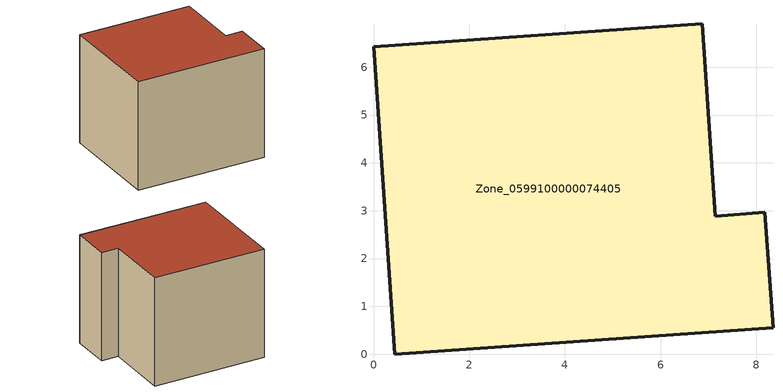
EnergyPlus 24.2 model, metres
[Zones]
Zone_0599100000074405
 floor ground (C_G): 0.45,0 0,6.43 6.87,6.91 7.14,2.89 8.18,2.97 8.35,0.55 z0
 wall outside (C_F): 8.35,0.55 8.18,2.97 7.14,2.89 6.87,6.91 0,6.43 0.45,0 8.35,0.55 z0:6.67
 roof outside (C_R): 0,6.43 0.45,0 8.35,0.55 8.18,2.97 7.14,2.89 6.87,6.91 z6.67
[BUILDING]
Pand.0599100000074405: North Axis=0; Terrain=City; Loads Convergence Tolerance Value=0.04; Temperature Convergence Tolerance Value=0.4; Solar Distribution=FullExterior; Maximum Number of Warmup Days=25; Minimum Number of Warmup Days=1
[Site:Location]
Rotterdam.The.Hague.AP_ZH_NLD Design_Conditions: Latitude=51.96; Longitude=4.45; Time Zone=1; Elevation=-4.5
[SITE:GROUNDTEMPERATURE:BUILDINGSURFACE]
18, 18, 18, 18, 18, 18, 18, 18, 18, 18, 18, 18
[MATERIAL] Thermal Absorptance=0.9; Solar Absorptance=0.7; Visible Absorptance=0.7
Name | Roughness | Thickness | Conductivity | Density | Specific Heat
G.TC.1946 | MediumSmooth | 0.15 | 1 | 540 | 1210
F.TC.1946 | Rough | 0.3 | 0.857143 | 1920 | 840
R.TC.1946 | MediumRough | 0.2 | 0.909091 | 1500 | 1000
[CONSTRUCTION]
C_G: G.TC.1946
C_F: F.TC.1946
C_R: R.TC.1946
[ZONE]
Zone_0599100000074405: Type=1; Multiplier=1; Ceiling Height=Autocalculate; Volume=Autocalculate; Floor Area=autocalculate; Part of Total Floor Area=Yes
[ZONEINFILTRATION:DESIGNFLOWRATE]
Infil_Zone_0599100000074405: Zone or ZoneList or Space or SpaceList=Zone_0599100000074405; Schedule=AlwaysOn; Design Flow Rate Calculation Method=Flow/Area; Flow Rate per Floor Area=0.003; Constant Term Coefficient=1; Temperature Term Coefficient=0; Velocity Term Coefficient=0; Velocity Squared Term Coefficient=0
[HVACTEMPLATE:ZONE:IDEALLOADSAIRSYSTEM]
Zone_0599100000074405: Maximum Heating Supply Air Temperature=50; Minimum Cooling Supply Air Temperature=13; Maximum Heating Supply Air Humidity Ratio=0.0156; Minimum Cooling Supply Air Humidity Ratio=0.0077; Heating Limit=NoLimit; Cooling Limit=NoLimit; Dehumidification Control Type=ConstantSensibleHeatRatio; Cooling Sensible Heat Ratio=0.7; Dehumidification Setpoint=60; Humidification Control Type=None; Humidification Setpoint=30; Outdoor Air Method=None; Outdoor Air Flow Rate per Person=0.00944; Outdoor Air Flow Rate per Zone Floor Area=0; Outdoor Air Flow Rate per Zone=0; Demand Controlled Ventilation Type=None; Outdoor Air Economizer Type=NoEconomizer; Heat Recovery Type=None; Sensible Heat Recovery Effectiveness=0.7; Latent Heat Recovery Effectiveness=0.65
[ZONECONTROL:THERMOSTAT]
ThermostatControl_Zone_0599100000074405: Zone or ZoneList=Zone_0599100000074405; Control Type Schedule=DualSetpointControlType; Control 1=Thermostat_Zone_0599100000074405; Temperature Difference Between Cutout And Setpoint=0
[THERMOSTATSETPOINT:DUALSETPOINT]
Thermostat_Zone_0599100000074405: Heating Setpoint Temperature Schedule=HeatingSetpoint_Zone_0599100000074405; Cooling Setpoint Temperature Schedule=CoolingSetpoint_Zone_0599100000074405
[SCHEDULE:COMPACT]
HeatingSetpoint_Zone_0599100000074405: Through: 12/31, For: AllDays, Until: 24:00, 21
CoolingSetpoint_Zone_0599100000074405: Through: 12/31, For: AllDays, Until: 24:00, 24
DualSetpointControlType: Through: 12/31, For: AllDays, Until: 24:00, 4
AlwaysOn: Through: 12/31, For: AllDays, Until: 24:00, 1
